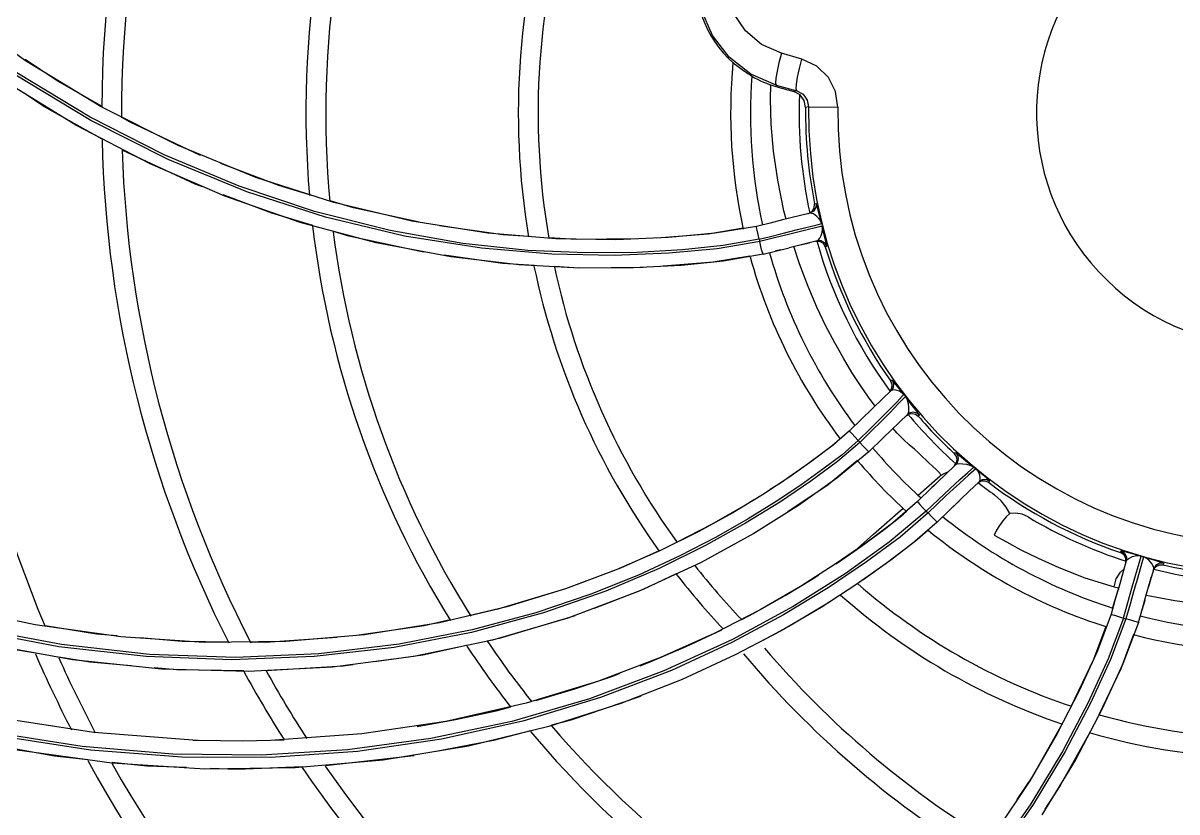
# Model space of a CAD drawing. Header units: metres. Extents: x -133 to 570, y -18 to 184.
# Drawn here: x -11.4787 to -11.337, y -2.2263 to -2.1294 of the extents above; entities that cross this region are included whole.
import ezdxf

# ---------------------------------------------------------------- set-up
doc = ezdxf.new("R2010")
doc.units = ezdxf.units.M
doc.layers.add('4', color=2, linetype='Continuous')
doc.layers.add('MAUROAMARELO', color=7, linetype='Continuous')

# ---------------------------------------------------------------- blocks, each defined once
blk = doc.blocks.new('z1')
at = {"layer": 'MAUROAMARELO'}
for p, q in [((244.8471671697985, -421.2643290866462), (244.8473606945061, -421.2643845325452)), ((244.8473721197586, -421.2648890082792), (244.8473606945061, -421.2643845325452)), ((244.8478673341936, -421.2655238874441), (244.8489392668291, -421.2658313315935)), ((244.8512441397872, -421.2664942721875), (244.848798063324, -421.2657906922707)), ((244.8489392668291, -421.2658313315935), (244.8500748504814, -421.2661581191577)), ((244.847447035188, -421.267389827985), (244.8463136549772, -421.2670660658509)), ((244.8463989607274, -421.2667685403574), (244.8490535270134, -421.2675320305267)), ((244.8517451606858, -421.266635769001), (244.8529580137736, -421.2669799139637)), ((244.8458661208817, -421.2695968734362), (244.8456725772821, -421.2695413595468)), ((244.8461430113737, -421.2691752153588), (244.8458661208817, -421.2695968734362)), ((244.8465881850584, -421.2689420724692), (244.8461430113737, -421.2691752153588)), ((244.8470928462095, -421.2689546012912), (244.8465881850584, -421.2689420724692)), ((244.8468982296081, -421.2688988539179), (244.8504309397301, -421.2699130470834)), ((244.8482737322377, -421.269622478812), (244.8479153590818, -421.2691905224773)), ((244.8500691053823, -421.2703903403383), (244.8502184345391, -421.2698528015556)), ((244.8527551978084, -421.2705727720379), (244.8504309397301, -421.2699130470834)), ((244.865165197612, -421.2719020278632), (244.8713267878177, -421.2751524016729)), ((244.8713267878177, -421.2751524016729), (244.8780820643417, -421.2792610336922)), ((244.8372326680367, -421.2858274892306), (244.8370874529685, -421.2856778963589)), ((244.8370432531181, -421.2862584923499), (244.8372326166088, -421.2858275609063)), ((244.837070826642, -421.2867268881321), (244.8370432531181, -421.2862584923499)), ((244.8373093699768, -421.2871326929626), (244.837070826642, -421.2867268881321)), ((244.8383631377119, -421.2882237867262), (244.8371640142102, -421.2869822873642)), ((244.8360698744652, -421.2884136923561), (244.8353747051915, -421.2876246576207)), ((244.8355726397983, -421.2873864052485), (244.8363561683173, -421.2882762910376)), ((244.8368934321072, -421.2893297086212), (244.8360698744652, -421.2884136923561)), ((244.8337258424917, -421.2900016785507), (244.8335887312771, -421.2898604107547)), ((244.8340563713768, -421.289765564225), (244.8337258424917, -421.2900016785507)), ((244.8344513526522, -421.2896799121859), (244.8340563713768, -421.289765564225)), ((244.838912813839, -421.2910637977095), (244.8409891218362, -421.293244068542)), ((244.8364567718088, -421.2917456718673), (244.8364517098562, -421.2917399327923)), ((244.8388216194019, -421.2944625369684), (244.8364521328749, -421.2917403996173)), ((244.8287692226804, -421.2951674053237), (244.8288685566388, -421.2947755045132)), ((244.8288685566388, -421.2947755045132), (244.829116307616, -421.2944531356652)), ((244.8289794902171, -421.2943115658192), (244.8291162285111, -421.2944532057255)), ((244.8264371450109, -421.2962084417659), (244.8257728661051, -421.2967497184608)), ((244.8282907009366, -421.2979779229641), (244.8273320933267, -421.2970535680147)), ((244.8289126918044, -421.2957681126921), (244.8317810921531, -421.2987391340729)), ((244.8411619717747, -421.2962822727861), (244.8408128054746, -421.2959010986425)), ((244.8246772486236, -421.2976622965872), (244.8248217607347, -421.2978126329652)), ((244.825258912839, -421.2976383705933), (244.8248217607347, -421.2978126329652)), ((244.8257258368458, -421.2976820742404), (244.825258912839, -421.2976383705933)), ((244.8261230288249, -421.2979342581963), (244.8257258368458, -421.2976820742404)), ((244.8472107549169, -421.2983713059186), (244.849845747276, -421.3021206591085)), ((244.8317810921531, -421.2987391340729), (244.8334893318176, -421.3005045671543)), ((244.8309220868573, -421.3029005090924), (244.8281842583576, -421.3000703455684)), ((244.8292367294487, -421.3011592784528), (244.8295596563066, -421.3014915609616)), ((244.844704841589, -421.3008942563384), (244.8473117073454, -421.3046461060242)), ((244.7911047746777, -421.3079133978005), (244.791155147228, -421.3043238781353)), ((244.8472436586449, -421.3045542570801), (244.8470304050356, -421.304226196807)), ((244.8055972790066, -421.3068803812433), (244.8054538020963, -421.3063080727482)), ((244.8057546162333, -421.3062331026338), (244.8064206253489, -421.3089136718959)), ((244.8075668224803, -421.3068827739022), (244.8084148061503, -421.3102922031667)), ((244.8076156651564, -421.3070784224541), (244.807620538736, -421.3065734405023)), ((244.807620538736, -421.3065734405023), (244.8078690410907, -421.3061364772885)), ((244.8078690410907, -421.3061364772885), (244.8083002146629, -421.3058743452248)), ((244.8082514722419, -421.3056790301891), (244.8083002146629, -421.3058743452248)), ((244.849144957539, -421.3074791366105), (244.8486025780085, -421.3066447592441)), ((244.7911047012203, -421.3079134001173), (244.791186842881, -421.3082811786113)), ((244.8030388861507, -421.3071861807493), (244.8029902873604, -421.3069907984034)), ((244.8035425260957, -421.3072151421038), (244.8030388861507, -421.3071861807493)), ((244.8041595897678, -421.3077314870825), (244.8050474856032, -421.3112974320445)), ((244.8080840193199, -421.3089615929277), (244.8078011217779, -421.3078221867494)), ((244.7852416435176, -421.308732512211), (244.7845221136099, -421.3112563300621)), ((244.7884379180809, -421.3118855750311), (244.7891516866214, -421.3093819837264)), ((244.7886030367902, -421.3119329213495), (244.7892335093643, -421.3097342000935)), ((244.7891516866214, -421.3093819837264), (244.7892335093643, -421.3097342000935)), ((244.8366391115537, -421.3103520256498), (244.8387561892562, -421.3135740586564)), ((244.7845221136099, -421.3112563300621), (244.7856911794597, -421.3115637667645)), ((244.7884379180809, -421.3118855750311), (244.7886030367902, -421.3119329213495)), ((244.8086835173629, -421.3113544908067), (244.8088511526357, -421.3120192254639)), ((244.8528900326899, -421.3138601407659), (244.855814766556, -421.3195359650134)), ((244.8394384510782, -421.314692550368), (244.8398396733201, -421.3153235489572)), ((244.855814766556, -421.3195359650134), (244.8587643598335, -421.3260979085804)), ((244.8470784779224, -421.3211139060246), (244.8506254874783, -421.3287404120548)), ((244.8432649901345, -421.321383590552), (244.8456178364497, -421.3261243074069)), ((244.8614511991159, -421.3234354006544), (244.8644234437506, -421.3309969968377)), ((244.8456178364497, -421.3261243074069), (244.847989655228, -421.3315492521489)), ((244.8587643598335, -421.3260979085804), (244.8616587112929, -421.3337212699174)), ((244.8635043256963, -421.3285328749949), (244.8636171507576, -421.3288067803196)), ((244.861044381475, -421.331976666843), (244.8606896472893, -421.3310472921958)), ((244.8644234437506, -421.3309969968377), (244.8672437117457, -421.3398144653766)), ((244.847989655228, -421.3315492521489), (244.8503250880322, -421.3377841509628)), ((244.8616587112929, -421.3337212699174), (244.8643697136445, -421.3426072860452)), ((244.8536314785715, -421.3366314390991), (244.8537260693524, -421.336877987419)), ((244.8503250880322, -421.3377841509628), (244.8525405459088, -421.3449812172265)), ((244.8537260693524, -421.336877987419), (244.8564209584154, -421.3459137123155)), ((244.8073110664516, -421.3389596082781), (244.8066149409174, -421.3473154720992)), ((244.8672437117457, -421.3398144653766), (244.869646165225, -421.3497124330268)), ((244.8643697136445, -421.3426072860452), (244.8666086801995, -421.3524714355244)), ((244.8525405459088, -421.3449812172265), (244.854499837109, -421.3532659327589)), ((244.8564209584154, -421.3459137123155), (244.8567395427717, -421.3473830117716)), ((244.8066149409174, -421.3473154720992), (244.8051480881657, -421.3566468340226)), ((244.8566366485668, -421.3467645623314), (244.8586493546172, -421.3564119992262)), ((244.8084921849206, -421.3481024395751), (244.8069858497802, -421.3575531772221)), ((244.869646165225, -421.3497124330268), (244.8713697496419, -421.3601748422457)), ((244.8095414605236, -421.3518806060189), (244.8078029549567, -421.3610531665576)), ((244.854499837109, -421.3532659327589), (244.8559836442544, -421.3624546781294)), ((244.8666086801995, -421.3524714355244), (244.8681447730269, -421.3628009978287)), ((244.8586493546172, -421.3564119992262), (244.8599369551605, -421.3664203376206)), ((244.8708197756175, -421.3563595283669), (244.8708982533428, -421.3567745680404)), ((244.8051480881657, -421.3566468340226), (244.8028645510112, -421.3662523338392)), ((244.8069858497802, -421.3575531772221), (244.804666243662, -421.3672479486409)), ((244.8708982533428, -421.3567745680404), (244.8720879688931, -421.3672810776283)), ((244.8713697496419, -421.3601748422457), (244.8723219550866, -421.3709813953704)), ((244.8559836442544, -421.3624546781294), (244.8568104908973, -421.3721499000315)), ((244.8681447730269, -421.3628009978287), (244.8689130416326, -421.3734696431274)), ((244.8028645510112, -421.3662523338392), (244.7997778412659, -421.3758329415796)), ((244.8599369551605, -421.3664203376206), (244.860460236242, -421.3767664241266)), ((244.804666243662, -421.3672479486409), (244.8015357273268, -421.3769394809922)), ((244.8568104908973, -421.3721499000315), (244.8569072902144, -421.3821472367317)), ((244.8723219550866, -421.3709813953704), (244.8724638437154, -421.3821018057649)), ((244.7997778412659, -421.3758329415796), (244.7958616670403, -421.3853678387828)), ((244.8015357273268, -421.3769394809922), (244.7975787253285, -421.3865702469263)), ((244.860460236242, -421.3767664241266), (244.8601776084968, -421.3874209740893)), ((244.8008707778811, -421.3778676272606), (244.7970182427996, -421.3870731051195)), ((244.802104824859, -421.3796115339046), (244.7981283180991, -421.3888147284052)), ((244.8724638437154, -421.3821018057649), (244.8717559415481, -421.3934952057045)), ((244.7970708619848, -421.3825973163395), (244.7930011067981, -421.3912492915755)), ((244.8569072902144, -421.3821472367317), (244.8562352931788, -421.3924218764065)), ((244.8688967448302, -421.3835672675359), (244.8689286009214, -421.3829206098062)), ((244.8688967448302, -421.3835672675359), (244.8679864493668, -421.395700411108)), ((244.7970182427996, -421.3870731051195), (244.7923864134405, -421.3961866873732)), ((244.7975787253285, -421.3865702469263), (244.7927718483918, -421.3961051410116)), ((244.8601776084968, -421.3874209740893), (244.8590467036468, -421.3983460996644)), ((244.7981283180991, -421.3888147284052), (244.7933774097003, -421.3979171284104)), ((244.7930011067981, -421.3912492915755), (244.7924115774538, -421.3922933532553)), ((244.8562352931788, -421.3924218764065), (244.8547542893577, -421.402940660548)), ((244.8717559415481, -421.3934952057045), (244.8701574315767, -421.4051360501832)), ((244.7923864134405, -421.3961866873732), (244.7869545054627, -421.4051697397686)), ((244.7927718483918, -421.3961051410116), (244.7870931360133, -421.4054988811411)), ((244.8679864493668, -421.395700411108), (244.8662097480246, -421.4071880242545)), ((244.8701281100407, -421.3961202586563), (244.8683941127056, -421.4075485057442)), ((244.869699350468, -421.3971637247912), (244.8679001652224, -421.4085066825012)), ((244.7933774097003, -421.3979171284104), (244.7878330193419, -421.4068810833916)), ((244.8590467036468, -421.3983460996644), (244.8570247886748, -421.4095015162761)), ((244.8571701041685, -421.3996825374654), (244.8550835535802, -421.4107214934023)), ((244.8547542893577, -421.402940660548), (244.8524242480048, -421.4136630955126)), ((244.7854562431835, -421.4041138592583), (244.7789243967902, -421.4132261080572))]:
    blk.add_line(p, q, dxfattribs=at)
for points in [[(244.8511143684652, -421.2664569640795), (244.8517542673433, -421.2629306501797), (244.8522783924259, -421.2590373699749), (244.8524994914603, -421.2554104400667), (244.8525287063858, -421.2521923773417), (244.8524617815829, -421.2501286248398)], [(244.8471666201613, -421.2643314101995), (244.8470732755816, -421.2645614220242), (244.8469082108334, -421.2651036039229), (244.8466742709968, -421.2658874651752), (244.8463990780845, -421.2667686737006)], [(244.8471671697985, -421.2643290866462), (244.8471786289786, -421.2648340342675), (244.8474325388472, -421.2652672896777), (244.8478672004019, -421.2655238500018)], [(244.8474415927692, -421.2656269526651), (244.8471574362909, -421.2658128593562), (244.8468581688392, -421.2660678010584), (244.8465912536856, -421.2663861356232), (244.8463990780303, -421.2667685556703)], [(244.8480611817574, -421.2655794099297), (244.8476262914978, -421.2653226975715), (244.8473721197586, -421.2648890082792)], [(244.8478673589971, -421.265523424742), (244.8476825192622, -421.2655272300533), (244.8474415927692, -421.2656269526651)], [(244.8463136444734, -421.2670666259091), (244.8460771945117, -421.2679703073742), (244.8458663109122, -421.268736763702), (244.8457176511029, -421.2692882443679), (244.8456733265054, -421.2695391588958)], [(244.8463137766194, -421.2670661054628), (244.846281248278, -421.2676069227034), (244.8464128022858, -421.2681781192782), (244.8466246630419, -421.2686391287302), (244.8468982464865, -421.268899292975)], [(244.8544412375738, -421.2674101347839), (244.8527465147004, -421.2669185672055), (244.8512441397872, -421.2664942721875)], [(244.8539234151926, -421.2692444780041), (244.8519860369965, -421.2686866770828), (244.8502604888406, -421.268195777658), (244.8486908479931, -421.2677448787916), (244.847447035188, -421.267389827985)], [(244.8490535270134, -421.2675320305267), (244.8505314925201, -421.2679587912504), (244.8522041279759, -421.2684340689384), (244.8540064122005, -421.2689550215819)], [(244.8544412504443, -421.2674101463726), (244.854418778649, -421.2675270363951), (244.8543318583811, -421.2678493874729), (244.8541875730277, -421.2683496148463), (244.8540063935359, -421.2689550164284)], [(244.8544412345163, -421.2674101349441), (244.8595505812102, -421.2693269471724), (244.865165197612, -421.2719020278632)], [(244.8559358709144, -421.2680190438527), (244.8601478423452, -421.2695855354162), (244.865786733837, -421.272248425195)], [(244.8456725772821, -421.2695413595468), (244.8459493851442, -421.2691197042671), (244.8463941719942, -421.2688865509926), (244.8468982296081, -421.2688988539179)], [(244.8500691670458, -421.2703894694865), (244.8491045724591, -421.2701393239112), (244.8482737322377, -421.269622478812)], [(244.8502455336638, -421.2698605925337), (244.8517473424274, -421.270285492059), (244.8534261746152, -421.2707714895188)], [(244.8534261808099, -421.270771490727), (244.8534721915564, -421.2706625522041), (244.8535790041162, -421.2703464873999), (244.8537370375777, -421.2698504340615), (244.8539234276625, -421.2692444819493)], [(244.8539233999854, -421.269244480334), (244.8589331099422, -421.2711289736347), (244.8643065550791, -421.273589738978), (244.8702156020245, -421.2766892758332), (244.8767408436822, -421.2806217864645), (244.8838618791408, -421.2855856193907), (244.8913086197401, -421.2916318200783), (244.8985486642669, -421.2984996933516), (244.905353436925, -421.3060413095253), (244.9117041967618, -421.3142828224862), (244.9175423359434, -421.3232085732624), (244.9228213785188, -421.3328168357376), (244.9274880903924, -421.34309942731), (244.931482032227, -421.354036278273), (244.9347402155811, -421.3656015002705), (244.9372005604876, -421.3777712129513)], [(244.8540064151782, -421.2689550198929), (244.8589970577261, -421.2708287260228), (244.8643858314558, -421.2732929939386), (244.8703043552487, -421.2763933003068), (244.8768330524661, -421.2803221333), (244.8839371907402, -421.2852648178967), (244.8913614604528, -421.2912771158667), (244.8986110108806, -421.298132741295), (244.9054199256627, -421.3056525418588), (244.9117778100297, -421.3138677815971), (244.9176323450304, -421.3227715942268), (244.9229287667797, -421.3323524635551), (244.9276151343049, -421.3426050026638), (244.9316309694636, -421.3535078163904), (244.9349155632165, -421.365034752828), (244.9374092028456, -421.3771610043248)], [(244.8437126189035, -421.2851051907116), (244.8445317552298, -421.283590219808), (244.8455146785416, -421.2818309560914), (244.8465558766604, -421.2797060190765), (244.8477085075119, -421.2771766258347), (244.8489825794964, -421.2739938365572), (244.8500691053823, -421.2703903403383)], [(244.8534261746152, -421.2707714895188), (244.8579287115672, -421.2724516177771), (244.8627899126429, -421.2746515037722)], [(244.8549624086284, -421.2714008316975), (244.8590037606034, -421.2729170384746), (244.8647386004441, -421.2756493894505)], [(244.8679908493034, -421.2733764880224), (244.874501888755, -421.2770095739726), (244.8773785609078, -421.2789029347582)], [(244.8627899126429, -421.2746515037722), (244.868097726094, -421.2773754720599), (244.873899566418, -421.2807592775437)], [(244.8669191067841, -421.2767847169341), (244.8732919324143, -421.2803840766037), (244.8762008469728, -421.2823231141792)], [(244.8414949396317, -421.2809585726533), (244.841166805699, -421.2816950970604), (244.8410274429866, -421.2824662130818), (244.8410751135896, -421.2832129615069)], [(244.873899566418, -421.2807592775437), (244.8802110395316, -421.2849632850262), (244.8870327112718, -421.2901923320494)], [(244.8410751135896, -421.2832129615069), (244.840277180723, -421.2836355910741), (244.8394969330686, -421.284262355673), (244.8387738831075, -421.2850957219196)], [(244.8410751135896, -421.2832129615069), (244.8414627224206, -421.2836331643022), (244.841952064472, -421.2840592930867), (244.8425244066887, -421.2844676944175), (244.8431336657229, -421.2848300871414), (244.8437126146985, -421.2851052859716)], [(244.8370874529685, -421.2856778963589), (244.8370417711205, -421.2857082872892), (244.8369191540553, -421.2858366814591), (244.8367079465547, -421.286076726989)], [(244.8370874529685, -421.2856778963589), (244.8368981755116, -421.2861087144579), (244.8369256614903, -421.2865767852552), (244.837164274905, -421.2869825818143)], [(244.8367079465547, -421.286076726989), (244.8360146291961, -421.2868827256151), (244.8355725960075, -421.287386505649)], [(244.8355726430962, -421.2873864096744), (244.835922882407, -421.2871059028212), (244.8363112904483, -421.2869405136223), (244.836679228817, -421.2868709578716), (244.8369719845789, -421.2868838251105), (244.8371640142102, -421.2869822873642)], [(244.8335868190798, -421.2898624746109), (244.83362057879, -421.2897983439898), (244.8337578890462, -421.2896184485286), (244.8340123114638, -421.2893063806195), (244.8343697760961, -421.2888738792444), (244.834752009624, -421.2884075133722), (244.8350909306216, -421.2879858602887), (244.8353738643461, -421.2876256950052)], [(244.8349324206094, -421.2893676776264), (244.8349501871405, -421.2889612321969), (244.8350119878048, -421.2885105052279), (244.8351123005707, -421.2881295593268), (244.8352371678918, -421.2878431004992), (244.8353749456453, -421.2876247998416)], [(244.8363561683173, -421.2882762910376), (244.8367943439, -421.2887672097646), (244.8373659212812, -421.2893966505918), (244.8380736556446, -421.2901645365736), (244.838912813839, -421.2910637977095)], [(244.8382591147804, -421.2881157885688), (244.8394018152096, -421.2893021787689), (244.8406918038079, -421.2906332598227), (244.8421300312491, -421.2921195083168)], [(244.8335887312771, -421.2898604107547), (244.8339190263039, -421.2896241630598), (244.8343138834255, -421.2895381894873), (244.8347105567407, -421.289614983462), (244.8350463671638, -421.2898438023079)], [(244.8351838142307, -421.2899860381558), (244.8348481714299, -421.2897570832947), (244.8344513526522, -421.2896799121859)], [(244.8350463578831, -421.289843566728), (244.834961409219, -421.28966587518), (244.8349324206094, -421.2893676776264)], [(244.8396005330733, -421.2945553599958), (244.8379103229872, -421.2928101605406), (244.8363970348198, -421.2912441618544), (244.8350463578831, -421.289843566728)], [(244.8407918019429, -421.2934739267407), (244.8393759645392, -421.2919890923661), (244.8380259646153, -421.2905583602442), (244.8368934321072, -421.2893297086212)], [(244.8405724906779, -421.2905101484454), (244.8399998808252, -421.2899220212058), (244.8395355286591, -421.2894401541535)], [(244.8364567718088, -421.2917456718673), (244.836283247598, -421.2915202723735), (244.8359139669963, -421.2907432437393)], [(244.8352285720428, -421.2927588308024), (244.834901758416, -421.2931099446257), (244.8345311381379, -421.2934929499168), (244.834118132748, -421.2939095242782), (244.8336737190746, -421.294366828974), (244.8331746520112, -421.2949037026073), (244.8326177778802, -421.2955461382506), (244.8319813815799, -421.2962635981438), (244.8311974314538, -421.2970277373407), (244.830617270072, -421.2975344657857)], [(244.8364517098562, -421.2917399327923), (244.8363658686765, -421.2916895277364), (244.8362600483649, -421.2917097433764), (244.836128076171, -421.2918013738119), (244.8359602174664, -421.2919618312267), (244.8357554833713, -421.2921791495269), (244.8352285720428, -421.2927588308024)], [(244.8367405956981, -421.2915996916015), (244.8376588978736, -421.2925517276051), (244.8378857839077, -421.2927847634269)], [(244.8421300312491, -421.2921195083168), (244.8420527442499, -421.2922096876873), (244.8418180298934, -421.2924461380639), (244.8414456260659, -421.2928085074496), (244.8409890792059, -421.2932440155919)], [(244.8421300288455, -421.2921194624558), (244.8447718977352, -421.295136467423), (244.8472107549169, -421.2983713059186)], [(244.839600571057, -421.2945553242814), (244.839694708427, -421.2944833525299), (244.8399447110287, -421.2942613931189), (244.8403287017079, -421.2939083481372), (244.8407918341193, -421.2934739557124)], [(244.8407913698602, -421.2934736964571), (244.8445844843432, -421.2980076838081), (244.8484644250393, -421.3034468205403), (244.8524859936865, -421.3098298451276), (244.8565408439188, -421.3172697554728), (244.8604135422061, -421.3257100403652), (244.8638196527247, -421.334826138566), (244.8666045474067, -421.3443816841774), (244.8687136281414, -421.3543040924), (244.8701131793257, -421.3645701776826), (244.8707683486703, -421.3751520298715), (244.8706431323596, -421.3860294253284), (244.869699350468, -421.3971637247912)], [(244.8409887338389, -421.2932438604744), (244.8439595334023, -421.2966848930159), (244.8469938410519, -421.3007874916735), (244.8501865473118, -421.3055161097981), (244.8535075851771, -421.3109872628796), (244.8569179371118, -421.3173482086851), (244.8603445407041, -421.3247682740348), (244.8636756225533, -421.3334609094131), (244.8665681926284, -421.3430341518986), (244.8687851962675, -421.3529979334266), (244.870286816953, -421.3633154970615), (244.8710366848893, -421.3739643742552), (244.8709965382152, -421.3849103877066), (244.8701281100407, -421.3961202586563)], [(244.8431103303951, -421.2932362272198), (244.8442727985193, -421.2945235758618), (244.846690530195, -421.2976654766835), (244.8492544994208, -421.3012524196372)], [(244.8266848080702, -421.2960168367762), (244.8271076200774, -421.295802652026), (244.827572803576, -421.2956876647332), (244.8280359969033, -421.295640761161), (244.8284379743468, -421.2956367739628), (244.8287353554981, -421.2956759485858), (244.8289126918044, -421.2957681126921)], [(244.8285061013589, -421.294642681789), (244.8276336268054, -421.2953121193779), (244.8271295860457, -421.2956911444577), (244.8266848273759, -421.2960168541592)], [(244.8289815464475, -421.2943097933296), (244.8289243879933, -421.2943361808983), (244.8287717609671, -421.2944426592302), (244.8285061013589, -421.294642681789)], [(244.8289794902171, -421.2943115658192), (244.828731785861, -421.2946337712696), (244.8286322979241, -421.2950256004391), (244.8286955444191, -421.295424838597), (244.8289127728863, -421.295768197351)], [(244.829050104519, -421.2959103365444), (244.8288326537952, -421.2955667732998), (244.8287692226804, -421.2951674053237)], [(244.8396005869849, -421.2945553357098), (244.8422510593291, -421.29761002982), (244.844704841589, -421.3008942563384)], [(244.8257728661051, -421.2967497184608), (244.8252115298237, -421.297198612808), (244.8248227172235, -421.2975158674693), (244.824677121482, -421.2976623860268)], [(244.8264375241934, -421.2962081306432), (244.8260440847848, -421.2967336312905), (244.8258811555252, -421.2973215916352), (244.8259773096042, -421.2977843468441)], [(244.8273320933267, -421.2970535680147), (244.8266550452167, -421.2964151534609), (244.8264375226711, -421.2962081015979)], [(244.82668480799, -421.2960168352475), (244.8269065562945, -421.29622928985), (244.8276172051173, -421.2969034979289)], [(244.8276172051173, -421.2969034979289), (244.8286456123626, -421.2979008136664), (244.8297296443125, -421.2989820544318), (244.8309749889984, -421.3002384363277), (244.8323435650755, -421.3016330256396)], [(244.8456868093592, -421.3022891532028), (244.8436008652109, -421.2999530931168), (244.8404274500335, -421.2963073683807)], [(244.8470304050356, -421.304226196807), (244.8450806474229, -421.3014152587074), (244.8430473991593, -421.2986520587813), (244.8411619717747, -421.2962822727861)], [(244.8246772486236, -421.2976622965872), (244.8251141742012, -421.2974882162388), (244.8255807812261, -421.2975318383926), (244.8259777399071, -421.2977838996802)], [(244.8281842583576, -421.3000703455684), (244.8270362992298, -421.2988797855612), (244.8259777632447, -421.2977838769966)], [(244.8321074078874, -421.3018218800423), (244.830699600622, -421.3003890667936), (244.8294035756937, -421.2990830859826), (244.8282907009366, -421.2979779229641)], [(244.8278669516053, -421.2997411730883), (244.8267848954276, -421.300543212966), (244.8253411872831, -421.3015504379782), (244.8237346648291, -421.3025883920877), (244.8219811116651, -421.3036363250378), (244.8201036695032, -421.3046994054765), (244.8180428110868, -421.3057996537256), (244.8157340547996, -421.306906382002), (244.8131854470009, -421.3079917190123), (244.8103868419762, -421.3090362825955), (244.8082718983146, -421.3097173570266)], [(244.8334893318176, -421.3005045671543), (244.8334115473201, -421.3005952569933), (244.8331756362581, -421.300832740411), (244.8328015274785, -421.3011965067112), (244.8323435682933, -421.3016330285367)], [(244.8334893379324, -421.3005045668338), (244.8367383998134, -421.3044560307059), (244.8400712595865, -421.3091594485019)], [(244.8321074728008, -421.3018219486866), (244.8316672992928, -421.3022359674659), (244.8312919111611, -421.302582459141), (244.8310249167284, -421.3028208924954), (244.8309220868573, -421.3029005090924)], [(244.8321073069653, -421.301821650798), (244.8338493931535, -421.3038077442637), (244.8356428296697, -421.3061752754398), (244.8375687103658, -421.3088613089171), (244.8396014270941, -421.3118993730175), (244.8417408024225, -421.3153454584686), (244.843975283336, -421.3192643025849), (244.8462833592293, -421.3237293026905), (244.8486336525175, -421.3288307384333), (244.8509823349693, -421.3346863753485), (244.8532609303265, -421.3414369290332), (244.8553625414579, -421.3492355692042), (244.8571254687824, -421.3582071263205), (244.85830684037, -421.3680702285161), (244.858740155888, -421.378327342268), (244.8583749652221, -421.3888703734824), (244.8571701041685, -421.3996825374654)], [(244.8323435332456, -421.3016328862812), (244.8346717378624, -421.3043731982435), (244.8370803018781, -421.3076412633479), (244.8396213766164, -421.311376693106), (244.842273410618, -421.3156528072724), (244.8450209263976, -421.3205791484967), (244.8478183891443, -421.3262616274121), (244.8506054479747, -421.3328447814428), (244.8532872006424, -421.3405017568929), (244.8556908453256, -421.3493158895528), (244.8575275868589, -421.3588275484858), (244.8586556361995, -421.3686614229464), (244.8590424878762, -421.3788257834085), (244.8586471722952, -421.3892822870343), (244.8574288921316, -421.3999993880241), (244.8553461813949, -421.4109382805608)], [(244.8345657213188, -421.3019088497128), (244.8375310987649, -421.3055296151001), (244.8408649420646, -421.3104669000276)], [(244.849845747276, -421.3021206591085), (244.8525976630922, -421.3063811195841), (244.8554768641761, -421.3112820757917)], [(244.8309221590873, -421.3029006003467), (244.8327529121148, -421.305009501303), (244.834634300435, -421.307516849688), (244.8366391115537, -421.3103520256498)], [(244.8319045717424, -421.3040447776529), (244.8326805502502, -421.3049174261974), (244.8349471159991, -421.3079455326035), (244.8373370868148, -421.3113877650647), (244.838129119968, -421.3126333846859)], [(244.8510644829607, -421.3040002110739), (244.8519574437414, -421.3053558397453), (244.8547784406119, -421.3100466079551), (244.8566752833065, -421.3135494257633)], [(244.7911551993639, -421.3043238784688), (244.7892163329857, -421.3046152812994), (244.7874944344574, -421.3054934561914), (244.7861234401901, -421.3068897444799), (244.7852416435176, -421.308732512211)], [(244.8473117073454, -421.3046461060242), (244.8500430485003, -421.308932069966), (244.8528900326899, -421.3138601407659)], [(244.8044317600966, -421.3065877411971), (244.8036244227656, -421.3067977540435), (244.8032734266601, -421.3068915997346), (244.8030545310501, -421.3069577454347), (244.8029925993924, -421.3069903384644)], [(244.8054539418056, -421.3063086325985), (244.8050031790538, -421.3065272069542), (244.8045730102922, -421.3069148628813), (244.8042670296143, -421.3073265395796), (244.8041594587805, -421.3077315031447)], [(244.8054542616435, -421.3063085345929), (244.8051441857835, -421.306395790341), (244.8048031689179, -421.306488876976), (244.8044317600966, -421.3065877411971)], [(244.8073726396738, -421.313987374968), (244.8070299220474, -421.3125908024469), (244.806712788497, -421.3113449817109), (244.8064364359129, -421.3102389685413), (244.8061973329955, -421.3092765748417), (244.8055972790066, -421.3068803812433)], [(244.8082491874338, -421.305679717103), (244.8080072373007, -421.3057130499051), (244.8074580823532, -421.3058403936949), (244.806662622186, -421.306029703124), (244.8057544658902, -421.3062336853496)], [(244.8069054141445, -421.306388931996), (244.8065042351416, -421.3062585142562), (244.806101588078, -421.3062054407021), (244.8057547512028, -421.3062336305417)], [(244.8075672448406, -421.3068825846814), (244.8074623202322, -421.3067150868297), (244.8072365507794, -421.3065491027575), (244.8069054141445, -421.306388931996)], [(244.8082514722419, -421.3056790301891), (244.8078199048539, -421.3059414281556), (244.8075716521757, -421.3063779490731), (244.8075667912913, -421.3068826467734)], [(244.7891516866214, -421.3093819837264), (244.7895726764636, -421.3086006318335), (244.7902817287509, -421.3080791958283), (244.7911047012203, -421.3079134001173)], [(244.791186842881, -421.3082811786113), (244.790339046142, -421.3084574941547), (244.7896462346293, -421.3089728702302), (244.7892335093643, -421.3097342000935)], [(244.8029902873604, -421.3069907984034), (244.803494017412, -421.3070197826278), (244.803918349103, -421.3072886048539), (244.8041595897678, -421.3077314870825)], [(244.8042084885471, -421.3079273871552), (244.8039670183477, -421.3074841030734), (244.8035425260957, -421.3072151421038)], [(244.8540884145966, -421.3161407032018), (244.8533203938659, -421.314652568485), (244.8511548150595, -421.3107952921779), (244.849144957539, -421.3074791366105)], [(244.7891517276885, -421.3093818313502), (244.7889167460114, -421.3094576909651), (244.7883418463289, -421.309422325589), (244.7874816088072, -421.3092794754546), (244.7864155128359, -421.3090423352914), (244.7852416437579, -421.308732516797)], [(244.8064206253489, -421.3089136718959), (244.8067900471628, -421.310406964167), (244.8072147953126, -421.3120932045332), (244.8076648259364, -421.3139145554723)], [(244.8400712595865, -421.3091594485019), (244.8435324648199, -421.3146557991437), (244.8470784779224, -421.3211139060246)], [(244.8048950033437, -421.3106874876595), (244.8038907211455, -421.3109621769735), (244.8001282604773, -421.3116879774719), (244.7965616685144, -421.3122296455226), (244.7932506638931, -421.3125083247186), (244.7901814224738, -421.3125890568796), (244.7884270560673, -421.3125608293375)], [(244.8050001763381, -421.311110509628), (244.80538281958, -421.3126224373021), (244.8058015933077, -421.3143202759683)], [(244.80922014569, -421.3135186687309), (244.8087985185548, -421.3118053440477), (244.8084148061503, -421.3102922031667)], [(244.7845221136099, -421.3112563300621), (244.7834394623715, -421.3136863876741), (244.7817560282563, -421.315686179236), (244.7796160081882, -421.3171340326606)], [(244.7884379180809, -421.3118855750311), (244.7871011784473, -421.3150013299589), (244.7850279170289, -421.3176766246621)], [(244.7856911794597, -421.3115637667645), (244.7867262264333, -421.3117920414512), (244.7875892908919, -421.3119334343373), (244.7881873497972, -421.311968335577), (244.7884379180809, -421.3118855750311)], [(244.8554768641761, -421.3112820757917), (244.8584438547869, -421.3169205361098), (244.8614511991159, -421.3234354006544)], [(244.8073726435323, -421.3139873900948), (244.8067827176926, -421.3141226526871), (244.806282678222, -421.3142323571239), (244.8059309197129, -421.314303465442), (244.8058015897695, -421.3143202669563)], [(244.8073726573361, -421.313987185496), (244.8081419715638, -421.3184000827995), (244.8086684023019, -421.3234017337698), (244.8090036077467, -421.3290128967157), (244.8090654831153, -421.3353188100389), (244.8087438304888, -421.3424151595573), (244.8078878927706, -421.3504111691295), (244.8063119505198, -421.3593300690645)], [(244.8092201435936, -421.3135186872356), (244.8091076762489, -421.3135576735979), (244.8087850515058, -421.3136435727774), (244.8082796999572, -421.3137687389614), (244.8076648188603, -421.3139145374483)], [(244.8076648365097, -421.313914406227), (244.8085371822233, -421.3191706096246), (244.8090998615016, -421.3251021313026), (244.8093730957435, -421.331822155312), (244.8092288752748, -421.3394705439929), (244.8084921849206, -421.3481024395751)], [(244.8092201457703, -421.3135186702596), (244.8100524899417, -421.318373531268), (244.8105841657148, -421.3235804444304)], [(244.8387561892562, -421.3135740586564), (244.84096822434, -421.3172255997182), (244.8432649901345, -421.321383590552)], [(244.7870036700815, -421.315371847742), (244.7871874604691, -421.3151075308528), (244.787299788369, -421.314952161932), (244.7873488784196, -421.3149024480244)], [(244.8058015933077, -421.3143202759683), (244.8066351552482, -421.3193774969133), (244.8071772553958, -421.3251198629442)], [(244.8094386091482, -421.3151181050861), (244.8101996624277, -421.3196371454949), (244.8106960216048, -421.3257642134275)], [(244.8398396733201, -421.3153235489572), (244.8424381684267, -421.3198389062055), (244.84460298919, -421.3240630722827)], [(244.7856951537294, -421.3172054747884), (244.7857166447893, -421.3171544020795), (244.7858258471188, -421.3170011100195), (244.7860203216117, -421.316739714411)], [(244.806024447068, -421.3159658110085), (244.8067344117596, -421.320241785407), (244.8072320498993, -421.3265565862239)], [(244.7850279170289, -421.3176766246621), (244.7823531778586, -421.3197434275103), (244.779246754111, -421.3210731620878), (244.7759119083917, -421.3215815967566)], [(244.8597654456651, -421.3286259823509), (244.8592895538757, -421.3273791847568), (244.8574025042478, -421.3229451410019), (244.8553473373154, -421.318580041951)], [(244.8105841657148, -421.3235804444304), (244.8109069728682, -421.3294506362698), (244.8109291645656, -421.3360553615566)], [(244.8071772553958, -421.3251198629442), (244.8074418490094, -421.3316017733675), (244.8073110664516, -421.3389596082781)], [(244.8484837332323, -421.3241726720465), (244.8504081804624, -421.3282298857116), (244.8527229267452, -421.3342632839486)], [(244.8456628279798, -421.3262936217944), (244.8477806923668, -421.3310395853388), (244.8497798387878, -421.3363544866914)], [(244.8108350428874, -421.3282363699433), (244.8109266544955, -421.3361597976037), (244.8107416332384, -421.3391298341115)], [(244.807341866459, -421.3290124809493), (244.8074075081063, -421.3364171482066), (244.8071859017705, -421.3398199413871)], [(244.8506254874783, -421.3287404120548), (244.8539332109499, -421.3374916617557), (244.8566366485668, -421.3467645623314)], [(244.8636171507576, -421.3288067803196), (244.8664565163879, -421.3371336925454), (244.8670875732407, -421.3395068084473)], [(244.8640513832349, -421.3414367304686), (244.862622068521, -421.3366305046993), (244.861044381475, -421.331976666843)], [(244.8109291645656, -421.3360553615566), (244.8105294283937, -421.3434936217512), (244.8095414605236, -421.3518806060189)], [(244.85061807533, -421.3387268297004), (244.8528379648067, -421.3460881313878), (244.853583748959, -421.3494276897411)], [(244.807023399434, -421.3423152135423), (244.806816652768, -421.3454897980409), (244.8057222349164, -421.3532460000423)], [(244.8105848606365, -421.341646395317), (244.8103445396935, -421.3455041737706), (244.8093515294793, -421.3526800145292)], [(244.8677762923194, -421.3420967352778), (244.8689759821057, -421.3466081872122), (244.8703087532399, -421.3536568764932)], [(244.867217106764, -421.3559949585973), (244.8663809728041, -421.3512883833312), (244.8652961979797, -421.3462857115387), (244.8648398763864, -421.3445081770739)], [(244.8572902730839, -421.3499229150202), (244.8584604758046, -421.355319801123), (244.8592782364769, -421.3612332669496)], [(244.8541458078382, -421.3519445530618), (244.8548615723807, -421.3551496936452), (244.8560211092624, -421.3631842947597)], [(244.8052811673924, -421.3557565824453), (244.803518019809, -421.3638209566917), (244.8026570490151, -421.366703715875)], [(244.8089767620665, -421.3552252132688), (244.806995136945, -421.3643978534278), (244.8064335328061, -421.3662942220496)], [(244.8063119505198, -421.3593300690645), (244.8039611552404, -421.3686136947775), (244.8008707778811, -421.3778676272606)], [(244.8078029549567, -421.3610531665576), (244.8053218112289, -421.3703528791806), (244.802104824859, -421.3796115339046)], [(244.8596442193279, -421.3638797637364), (244.8598093811879, -421.3650741016606), (244.8603938169435, -421.3745505678716)], [(244.8563167391578, -421.3658159504527), (244.8569053925785, -421.3746494975519), (244.8568879022255, -421.3764155199748)], [(244.8019088121134, -421.3692090108858), (244.8007742688512, -421.3730077594317), (244.7980628809964, -421.380102068565)], [(244.8056846674629, -421.3688229174903), (244.8041938704691, -421.3738568871429), (244.8019188815738, -421.3798478748025)], [(244.8721981607698, -421.3701148411243), (244.8725087058262, -421.3781010745988), (244.8723933413514, -421.381419683681)], [(244.8689286009214, -421.3829206098062), (244.8689942112208, -421.3774106451446), (244.8688650313125, -421.3723459392058)], [(244.8604014359494, -421.3772962216771), (244.8602867871443, -421.3855420986499), (244.8600404678509, -421.3883016463652)], [(244.8568608900016, -421.3791431560941), (244.8568040862613, -421.3848784887977), (244.856357413134, -421.3900622099441)], [(244.8009570148604, -421.3823808581256), (244.8006158773271, -421.3832792191043), (244.7964251857866, -421.3922342201226)], [(244.8722923975736, -421.3843233449469), (244.8721226850453, -421.3892053229392), (244.8716585173509, -421.3934846299457)], [(244.7958616670403, -421.3853678387828), (244.7910956143937, -421.3948094886409), (244.7854562431835, -421.4041138592583)], [(244.8597886503098, -421.3911227690197), (244.8593356903391, -421.3961973523458), (244.8587046747309, -421.4000170112201)], [(244.8561159348696, -421.3928645814467), (244.8558985980262, -421.3953868275763), (244.8548730838868, -421.4016786266377)], [(244.7910531150392, -421.3946991935725), (244.7879309089692, -421.4002286276149), (244.7853094712634, -421.4041604240051)], [(244.7950893323718, -421.3946755455343), (244.7910542247023, -421.4018521977341), (244.7894348164443, -421.4042899076082)], [(244.8713374023973, -421.3964450733738), (244.8708913483874, -421.4005573845235), (244.8699398814913, -421.405757167744)], [(244.8582306728308, -421.4028862196439), (244.8575370678643, -421.4070847539127), (244.8563691814745, -421.411899812123)]]:
    blk.add_lwpolyline(points, dxfattribs=at)
for centre, radius, start, end in [((244.791899224236, -421.2513020718961), 0.02862441625380771, 49.2312781415815, 227.9999998678972), ((244.791899224236, -421.2513020718961), 0.02862441409405073, 229.2312781415815, 47.99999986789722), ((244.791899224236, -421.2513020718961), 0.07680492260751948, 344.1982174517644, 11.54214491052216), ((244.791899224236, -421.2513020718961), 0.07923694038016128, 343.8476501807275, 11.26610976194878), ((244.791899224236, -421.2513020718961), 0.06619492956822458, 345.4731590210858, 3.377909303808871), ((244.791899224236, -421.2513020718961), 0.06376291179327521, 345.5834973004684, 2.092303836854265), ((244.791899224236, -421.2513020718961), 0.05778614021363472, 345.7568335460994, 0.03010171988867738), ((244.791899224236, -421.2513020718961), 0.05661689914013661, 269.19592474403, 358.8040655427416), ((244.791899224236, -421.2513020718961), 0.05302702566756286, 269.1960560901755, 358.8039551077306), ((244.791899224236, -421.2513020718961), 0.05698355493279373, 346.7322750574172, 358.7163189413337), ((244.791899224236, -421.2513020718961), 0.05665200657610465, 343.8430201458564, 344.1565028406484), ((244.791899224236, -421.2513020718961), 0.05698355493279373, 322.7074373369371, 341.2684549963942), ((244.791899224236, -421.2513020718961), 0.05778614021363472, 329.1220545596428, 342.2641972337613), ((244.791899224236, -421.2513020718961), 0.06456724848243756, 343.8658541573645, 344.1330709884652), ((244.791899224236, -421.2513020718961), 0.06376291179327521, 321.010481666096, 342.4274744721608), ((244.791899224236, -421.2513020718961), 0.06619492956822458, 320.7186756901104, 342.4298152040595), ((244.791899224236, -421.2513020718961), 0.07680492260751948, 318.801980968801, 341.542144729756), ((244.791899224236, -421.2513020718961), 0.07923694038016128, 318.3236293032044, 341.2661097255473), ((244.791899224236, -421.2513020718961), 0.05778614021363472, 321.7295873237384, 324.2107913640485), ((244.7823455514019, -421.2251531908485), 0.11593095504333, 310.4747782352853, 328.5150044212577), ((244.791899224236, -421.2513020718961), 0.05665200663609792, 320.1208081827677, 320.4353197424856), ((244.7823455514019, -421.2251531908485), 0.1183629728159717, 309.924040444226, 328.3806687018377), ((244.791899224236, -421.2513020718961), 0.05778614021363472, 309.7725698881113, 318.2065378885504), ((244.791899224236, -421.2513020718961), 0.05698355493279373, 310.7714793186595, 317.2290242638531), ((244.791899224236, -421.2513020718961), 0.06376291179327521, 310.1710939067671, 317.8404753335686), ((244.791899224236, -421.2513020718961), 0.06456693620372797, 319.2207882561877, 319.4896177991689), ((244.791899224236, -421.2513020718961), 0.05665200668686134, 307.5642297674128, 307.8809223277579), ((244.791899224236, -421.2513020718961), 0.06619492956822458, 310.2588580590742, 317.6530712373054), ((244.791899224236, -421.2513020718961), 0.05778614021363472, 285.7404027156394, 306.2515970761521), ((244.791899224236, -421.2513020718961), 0.05698355493279373, 286.7322749526036, 305.2929539496022), ((244.791899224236, -421.2513020718961), 0.11593095504333, 310.4747782352853, 335.3612540636543), ((244.791899224236, -421.2513020718961), 0.06376291179327521, 285.5834974938924, 307.00053203423), ((244.791899224236, -421.2513020718961), 0.06456724668725485, 308.5159691643548, 308.7842996364126), ((244.791899224236, -421.2513020718961), 0.1183629728159717, 309.924040444226, 334.8916607021725), ((244.791899224236, -421.2513020718961), 0.06619492956822458, 285.473158958845, 307.2183327244258), ((244.791899224236, -421.2513020718961), 0.05665200634305393, 283.8433668062594, 284.156276466806), ((244.791899224236, -421.2513020718961), 0.05778614021363472, 267.772496382793, 282.272350410483), ((244.791899224236, -421.2513020718961), 0.05698355493279373, 269.2836813925626, 281.2685263111873), ((244.7755840667073, -421.3081997903238), 0.01354362661159718, 330.3308884026243, 344.0000000946432), ((244.791899224236, -421.2513020718961), 0.06376291179327521, 265.9076966503092, 282.4274745923921), ((244.791899224236, -421.2513020718961), 0.06456667242725349, 283.8659189068852, 284.1331195858861), ((244.7755840667073, -421.3081997903238), 0.01348502050040046, 320.7067568843751, 327.8692182537673), ((244.791899224236, -421.2513020718961), 0.06619492956822458, 264.6220910151579, 282.4298148245848), ((244.791899224236, -421.2513020718961), 0.08984693341945617, 308.2104673859117, 313.8162572702004), ((244.7755840667073, -421.3081997903238), 0.01354362661159718, 261.2126661708353, 318.3257270754428), ((244.791899224236, -421.2513020718961), 0.09227895119209825, 307.8823997109386, 313.3594634200654), ((244.791899224236, -421.2513020718961), 0.1410117450655752, 304.6577770869865, 330.2221422231102), ((244.791899224236, -421.2513020718961), 0.1434437628382171, 304.0788557776104, 329.6935804071376), ((244.791899224236, -421.2513020718961), 0.08984693341945617, 282.1555700651932, 305.9316184967244), ((244.791899224236, -421.2513020718961), 0.09227895119209825, 281.7367383041621, 305.6566333909333), ((244.791899224236, -421.2513020718961), 0.08984693341945617, 252.1555701752898, 279.847828532124), ((244.791899224236, -421.2513020718961), 0.09227895119209825, 251.7367377367192, 279.4819542441106), ((244.791899224236, -421.2513020718961), 0.11593095504333, 304.0357356212907, 308.575995189985), ((244.791899224236, -421.2513020718961), 0.1183629728159717, 303.5870732964995, 308.0554986099714), ((244.791899224236, -421.2513020718961), 0.1630828402852437, 299.3189403699373, 325.2707035920118), ((244.791899224236, -421.2513020718961), 0.1655148580578855, 298.7196917370964, 324.7059105293874), ((244.791899224236, -421.2513020718961), 0.11593095504333, 277.2305563184972, 302.1927915008664), ((244.791899224236, -421.2513020718961), 0.1183629728159717, 276.7313983945473, 301.773226940415), ((244.791899224236, -421.2513020718961), 0.11593095504333, 247.230556271528, 275.3612539493877), ((244.791899224236, -421.2513020718961), 0.1183629728159717, 246.7313986141131, 274.8916611129089), ((244.791899224236, -421.2513020718961), 0.182144240704642, 294.5686940937066, 320.7573372849673), ((244.791899224236, -421.2513020718961), 0.1410117450655752, 299.0707230305975, 303.0120962843803), ((244.791899224236, -421.2513020718961), 0.184576258477284, 293.9542557460485, 320.1682692657121), ((244.791899224236, -421.2513020718961), 0.1434437628382171, 298.5550248926106, 302.4520242555727), ((244.791899224236, -421.2513020718961), 0.1410117450655752, 241.8449452861711, 270.2221425221931), ((244.791899224236, -421.2513020718961), 0.1410117450655752, 271.8449449814582, 297.4691368539987), ((244.791899224236, -421.2513020718961), 0.1434437628382171, 241.2981186109727, 269.6935801100147), ((244.791899224236, -421.2513020718961), 0.1434437628382171, 271.2981183492097, 296.9712091026152), ((244.791899224236, -421.2513020718961), 0.2013485823053335, 289.6604950775167, 316.0339895962302), ((244.791899224236, -421.2513020718961), 0.1630828402852437, 294.2179236694047, 297.8184399142187), ((244.791899224236, -421.2513020718961), 0.203556036769796, 289.4798547558697, 314.0328152333652), ((244.791899224236, -421.2513020718961), 0.1655148580578855, 293.6618682427649, 297.2321235023672), ((244.791899224236, -421.2513020718961), 0.1630828402852437, 266.7531927933549, 292.7523517927021)]:
    blk.add_arc(centre, radius, start, end, dxfattribs=at)
blk = doc.blocks.new('EST-LO-6-5S1-R00')
at = {"layer": '4'}
h = blk.add_hatch(color=8, dxfattribs=at)
h.dxf.hatch_style = 1
h.paths.add_polyline_path([(4483.00299, 818.4767660000001), (4508.00299, 818.4767660000001), (4508.00299, 843.4767660000001), (4483.00299, 843.4767660000001)])
h.paths.add_polyline_path([(498.003039, 395.921113), (498.003039, 923.9860620000001), (353.003016, 923.9860620000001), (353.003016, 942.9864600000001), (517.003016, 942.9864600000001), (517.003016, 395.921113)])
h.paths.add_polyline_path([(2530.003309, 842.9864600000001), (2570.003309, 842.9864600000001), (2570.003309, 942.9864600000001), (2530.003309, 942.9864600000001)])
h.paths.add_polyline_path([(520.003309, 245.0035260000001), (520.003309, -299.9998439999999), (555.003309, -299.9998439999999), (555.003309, -229.9998439999999), (539.003309, -229.9998439999999), (539.003309, 185.0035260000001), (555.003309, 185.0035260000001), (555.003309, 245.0035260000001)])
h.paths.add_polyline_path([(-35, 244.9186320000001), (-35, 184.9186320000001), (-19, 184.9186320000001), (-19, -230), (-35, -230), (-35, -300), (517, -300), (517, 245), (498.0000000000001, 245), (498.0000000000001, -281), (0, -281), (0, -19), (255, -19), (255, 244.9186320000001), (178.506963, 244.9186320000001), (178.506963, 225.9186320000001), (236, 225.9186320000001), (236, 0), (0, 0), (0, 225.9186320000001), (57.5, 225.9186320000001), (57.5, 244.9186320000001)])
h.paths.add_polyline_path([(-34.995574, 942.9864600000001), (-34.995574, 872.9864600000001), (-18.995574, 872.9864600000001), (-18.995574, 455.9887140000001), (-34.995574, 455.9887140000001), (-34.995574, 395.921113), (232.004426, 395.921113), (232.004426, 481.9218740000001), (213.004426, 481.9218740000001), (213.004426, 414.921113), (0.004425999999998709, 414.921113), (0.004425999999998709, 923.9864600000001), (213.004426, 923.9864600000001), (213.004426, 854.9860620000001), (232.004426, 854.9860620000001), (232.004426, 923.9864600000001), (252.004426, 923.9864600000001), (252.004426, 942.9864600000001)])
h.paths.add_polyline_path([(213.004314, 592.9218740000001), (232.004314, 592.9218740000001), (232.004314, 743.9860620000001), (213.004314, 743.9860620000001)], flags=17)
h.paths.add_polyline_path([(3672.003309, 253.0010990000001), (3672.003309, 388.0010990000001), (3637.003309, 388.0010990000001), (3637.003309, 253.0010990000001)])
h.paths.add_polyline_path([(3637.003309, 942.9864600000001), (3637.003194, 872.9864600000001), (3653.003309, 872.9864600000001), (3653.003309, 599.0010990000001), (3637.003309, 599.0010990000001), (3637.003309, 539.0010990000001), (3672.003309, 539.0010990000001), (3672.003309, 942.9864600000001)])
h.paths.add_polyline_path([(3672.003424, 102.0010990000001), (3637.003309, 102.0010990000001), (3637.003309, 42.00109900000007), (3653.003307, 42.00109900000007), (3653.003307, -229.9989009999999), (3637.003309, -229.9989009999999), (3637.003309, -299.9989009999999), (3672.003424, -299.9989009999999)])
h.paths.add_polyline_path([(3075.003309, -299.9998439999999), (3110.003309, -299.9998439999999), (3110.003309, -199.9998439999999), (3075.003309, -199.9998439999999)])
h.paths.add_polyline_path([(3075.003309, 270.5001770000001), (3110.003309, 270.5001770000001), (3110.003309, 370.5001770000001), (3075.003309, 370.5001770000001)])
h.paths.add_polyline_path([(520.003309, 942.9864600000001), (520.003309, 395.9250270000001), (555.003309, 395.9250270000001), (555.003309, 451.9864600000001), (539.003309, 451.9864600000001), (539.003309, 872.9864600000001), (555.003309, 872.9864600000001), (555.003309, 942.9864600000001)])
h.paths.add_polyline_path([(-2102.995138, 253.0001770000001), (-2102.995138, 388.0001770000001), (-2137.995138, 388.0001770000001), (-2137.995138, 253.0001770000001)])
h.paths.add_polyline_path([(-2137.995138, 101.9999350000001), (-2137.995138, -299.9998439999999), (-2102.995138, -299.9998439999999), (-2102.995138, -229.9998439999999), (-2118.995138, -229.9998439999999), (-2118.995138, 41.99993500000005), (-2102.995138, 41.99993500000005), (-2102.995138, 101.9999350000001)])
h.paths.add_polyline_path([(-2137.995141, 942.9889720000001), (-2137.995141, 538.9889720000001), (-2102.995141, 538.9889720000001), (-2102.995141, 598.9889720000001), (-2118.995141, 598.9889720000001), (-2118.995141, 872.9889720000001), (-2102.995141, 872.9889720000001), (-2102.995141, 942.9889720000001)])
h.paths.add_polyline_path([(3075.003309, 842.9864600000001), (3110.003309, 842.9864600000001), (3110.003309, 942.9864600000001), (3075.003309, 942.9864600000001)])
h.paths.add_polyline_path([(2530.003309, -299.9998439999999), (2570.003309, -299.9998439999999), (2570.003309, -199.9998439999999), (2530.003309, -199.9998439999999)])
h.paths.add_polyline_path([(2530.003309, 145.0035260000001), (2570.003309, 145.0035260000001), (2570.003309, 245.0035260000001), (2530.003309, 245.0035260000001)])
h.paths.add_polyline_path([(2530.003309, 395.9864600000001), (2570.003309, 395.9864600000001), (2570.003309, 495.9864600000001), (2530.003309, 495.9864600000001)])
h.paths.add_polyline_path([(1995.003309, -299.9998439999999), (2030.003309, -299.9998439999999), (2030.003309, -199.9998439999999), (1995.003309, -199.9998439999999)])
h.paths.add_polyline_path([(1995.003309, 145.0035260000001), (2030.003309, 145.0035260000001), (2030.003309, 245.0035260000001), (1995.003309, 245.0035260000001)])
h.paths.add_polyline_path([(1995.003309, 395.9864600000001), (2030.003309, 395.9864600000001), (2030.003309, 495.9864600000001), (1995.003309, 495.9864600000001)])
h.paths.add_polyline_path([(1995.003309, 842.9864600000001), (2030.003309, 842.9864600000001), (2030.003309, 942.9864600000001), (1995.003309, 942.9864600000001)])
h.paths.add_polyline_path([(1460.003309, -299.9998439999999), (1495.003309, -299.9998439999999), (1495.003309, -199.9998439999999), (1460.003309, -199.9998439999999)])
h.paths.add_polyline_path([(1460.003309, 145.0035260000001), (1495.003309, 145.0035260000001), (1495.003309, 245.0035260000001), (1460.003309, 245.0035260000001)])
h.paths.add_polyline_path([(1460.003309, 395.9864600000001), (1495.003309, 395.9864600000001), (1495.003309, 495.9864600000001), (1460.003309, 495.9864600000001)])
h.paths.add_polyline_path([(1460.003309, 842.9864600000001), (1495.003309, 842.9864600000001), (1495.003309, 942.9864600000001), (1460.003309, 942.9864600000001)])
h.paths.add_polyline_path([(925.003309, -299.9998439999999), (960.003309, -299.9998439999999), (960.003309, -199.9998439999999), (925.003309, -199.9998439999999)])
h.paths.add_polyline_path([(925.003309, 145.0035260000001), (960.003309, 145.0035260000001), (960.003309, 245.0035260000001), (925.003309, 245.0035260000001)])
h.paths.add_polyline_path([(925.003309, 395.9864600000001), (960.003309, 395.9864600000001), (960.003309, 495.9864600000001), (925.003309, 495.9864600000001)])
h.paths.add_polyline_path([(925.003309, 842.9864600000001), (960.003309, 842.9864600000001), (960.003309, 942.9864600000001), (925.003309, 942.9864600000001)])
h.paths.add_polyline_path([(-1582.999721, -299.9998439999999), (-1547.999721, -299.9998439999999), (-1547.999721, -199.9998439999999), (-1582.999721, -199.9998439999999)])
h.paths.add_polyline_path([(-500.999721, -299.9998439999999), (-465.999721, -299.9998439999999), (-465.999721, -199.9998439999999), (-500.999721, -199.9998439999999)])
h.paths.add_polyline_path([(-1042.999721, -299.9998439999999), (-1002.999721, -299.9998439999999), (-1002.999721, -199.9998439999999), (-1042.999721, -199.9998439999999)])
h.paths.add_polyline_path([(-500.999721, 145.0035260000001), (-465.999721, 145.0035260000001), (-465.999721, 245.0035260000001), (-500.999721, 245.0035260000001)], flags=17)
h.paths.add_polyline_path([(-1042.999721, 145.0035260000001), (-1002.999721, 145.0035260000001), (-1002.999721, 245.0035260000001), (-1042.999721, 245.0035260000001)], flags=17)
h.paths.add_polyline_path([(-500.999721, 395.9864600000001), (-465.999721, 395.9864600000001), (-465.999721, 495.9864600000001), (-500.999721, 495.9864600000001)], flags=17)
h.paths.add_polyline_path([(-1042.999721, 395.9864600000001), (-1002.999721, 395.9864600000001), (-1002.999721, 495.9864600000001), (-1042.999721, 495.9864600000001)], flags=17)
h.paths.add_polyline_path([(-1582.999721, 270.5001770000001), (-1547.999721, 270.5001770000001), (-1547.999721, 370.5001770000001), (-1582.999721, 370.5001770000001)])
h.paths.add_polyline_path([(-500.999721, 842.9889710000001), (-465.999721, 842.9889710000001), (-465.999721, 942.9889710000001), (-500.999721, 942.9889710000001)], flags=17)
h.paths.add_polyline_path([(-1042.999721, 842.9889710000001), (-1002.999721, 842.9889710000001), (-1002.999721, 942.9889710000001), (-1042.999721, 942.9889710000001)], flags=17)
h.paths.add_polyline_path([(-1582.999721, 842.9889710000001), (-1547.999721, 842.9889710000001), (-1547.999721, 942.9889710000001), (-1582.999721, 942.9889710000001)])
h.paths.add_polyline_path([(4480.191941999999, 253.0010990000001), (4480.878335999999, 333.0010990000001), (4505.879255999999, 333.0010990000001), (4505.192862, 253.0010990000001)])
h.paths.add_polyline_path([(4483.00299, 829.898668), (4461.169437, 840.153681), (4471.79773, 862.781968), (4508.00299, 845.7767000000001), (4508.00299, 843.4767660000001), (4483.00299, 843.4767660000001)])
h.paths.add_polyline_path([(4483.00299, 805.7767000000001), (4508.00299, 805.7767000000001), (4508.00299, 818.4767660000001), (4483.00299, 818.4767660000001)])
h.paths.add_polyline_path([(4392.652720999999, -102.3689859999999), (4434.333490999999, -34.08492200000001), (4455.672261, -47.11016299999983), (4413.991491, -115.394227)])
h.paths.add_polyline_path([(4050.790041, -299.8186939999998), (4048.176829, -274.955647), (4127.738581, -266.5933699999998), (4130.351793, -291.4564169999999)])
h.paths.add_polyline_path([(4136.144955, 992.517183), (4063.734435, 1026.527719), (4074.362727, 1049.156007), (4146.773247, 1015.14547)])
h.paths.add_polyline_path([(3749.556142, 1173.755388), (3760.152345, 1196.349162), (3681.053169, 1233.445703), (3675.029004, 1220.600666), (3675.011239, 1208.716032)])
h.paths.add_polyline_path([(-1638.90411, 2308.417379), (-1639.710789, 2308.080731), (-1626.939173, 2277.47733), (-1605.475816, 2266.181704), (-1591.086746, 2295.422123), (-1602.796368, 2323.486104)])
h.paths.add_polyline_path([(3675.00299, -300.023234), (3700.00299, -300.023234), (3700.00299, -220.023234), (3675.00299, -220.023234)])
h.paths.add_polyline_path([(3675.00299, 634.9864600000001), (3700.00299, 634.9864600000001), (3700.00299, 714.9864600000001), (3675.00299, 714.9864600000001)])
h.paths.add_polyline_path([(3675.00299, 253.0010990000001), (3700.00299, 253.0010990000001), (3700.00299, 333.0010990000001), (3675.00299, 333.0010990000001)])
h.paths.add_polyline_path([(2337.785418, 1567.555313), (2315.359741, 1578.604703), (2293.260961, 1533.753349), (2315.686638, 1522.703959)])
h.paths.add_polyline_path([(870.291031, 1584.94023), (853.2475169999999, 1593.337766), (826.6651449999999, 1539.555944), (843.7086599999999, 1531.158408)])
h.paths.add_polyline_path([(890.02575, 1575.217005), (872.982236, 1583.614541), (846.399864, 1529.832719), (863.4433789999998, 1521.435183)])
h.paths.add_polyline_path([(1025.867309, 1900.695523), (1008.823795, 1909.093059), (969.045991, 1828.360622), (986.089505, 1819.963086)])
h.paths.add_polyline_path([(1045.605182, 1890.970748), (1028.561668, 1899.368284), (988.783864, 1818.635847), (1005.827379, 1810.238311)])
h.paths.add_polyline_path([(-3325.920086, 1288.068389), (-3293.620407, 1301.549145), (-3303.249519, 1324.620345), (-3335.549198, 1311.139589)])
h.paths.add_polyline_path([(-2327.384158, 1704.758701), (-2295.08448, 1718.239457), (-2304.713592, 1741.310657), (-2337.01327, 1727.829901)])
h.paths.add_polyline_path([(-2830.337783, 1494.85313), (-2793.423878, 1510.25974), (-2803.05301, 1533.330931), (-2839.966914, 1517.924321)])
h.paths.add_polyline_path([(-3380.339856, 153.0001560000001), (-3355.339856, 153.0001560000001), (-3355.339856, 223.0001560000001), (-3380.339856, 223.0001560000001)])
h.paths.add_polyline_path([(-2936.336043, 204.0001560000001), (-2936.336043, 454.0001560000001), (-2955.336043, 454.0001560000001), (-2955.336043, 204.0001560000001)])
h.paths.add_polyline_path([(-2042.45661, 2561.553446), (-2019.343795, 2506.183799), (-2001.810073, 2513.502857), (-2024.922888, 2568.872504)])
h.paths.add_polyline_path([(-2269.846055, 3106.51942), (-2246.73324, 3051.149773), (-2229.199518, 3058.468831), (-2252.312333, 3113.838478)])
h.paths.add_polyline_path([(-1900.243914, 3260.782262), (-1892.924846, 3243.248545), (-1837.555212, 3266.361391), (-1844.87428, 3283.895109)])
h.paths.add_polyline_path([(2878.491855, 1624.359295), (2870.135095, 1607.29575), (2924.019974, 1580.905983), (2932.376734, 1597.969528)])
h.paths.add_polyline_path([(-3380.339856, 611.0001770000001), (-3355.339856, 611.0001770000001), (-3355.339856, 681.000177), (-3380.339856, 681.000177)])
h.paths.add_polyline_path([(-2696.836043, 611.0001770000001), (-2696.836043, 681.000177), (-2721.836043, 681.000177), (-2721.836043, 611.0001770000001)])
h.paths.add_polyline_path([(-2696.836043, 204.0001560000001), (-2696.836043, 454.0001560000001), (-2715.836043, 454.0001560000001), (-2715.836043, 204.0001560000001)])
h.paths.add_polyline_path([(-2731.836043, -299.9998439999999), (-2696.836043, -299.9998439999999), (-2696.836043, -264.9998439999999), (-2731.836043, -264.9998439999999)])
h.paths.add_polyline_path([(-3380.339856, -299.9998439999999), (-3320.339856, -299.9998439999999), (-3320.339856, -280.9998439999999), (-3380.339856, -280.9998439999999)])
h.paths.add_polyline_path([(-1251.700414, 3094.268311), (-1252.507092, 3093.931662), (-1239.735476, 3063.328261), (-1218.272119, 3052.032635), (-1203.883049, 3081.273055), (-1215.592671, 3109.337036)])
h.paths.add_polyline_path([(420.719309, 2826.351805), (412.32167, 2809.308341), (466.143135, 2782.789482), (474.5407740000001, 2799.832946)])
h.paths.add_polyline_path([(-128.567177, 2469.498721), (-139.616566, 2447.073044), (-85.794942, 2420.554509), (-74.745552, 2442.980186)], flags=17)
h.paths.add_polyline_path([(119.171183, 2972.952079), (110.773545, 2955.908615), (164.59501, 2929.389755), (172.992648, 2946.433219)])
h.paths.add_polyline_path([(576.4124919999999, 2122.1471), (565.3631019999999, 2099.721423), (619.184726, 2073.202887), (630.234116, 2095.628564)])
h.paths.add_polyline_path([(171.937891, 2321.436407), (160.888501, 2299.01073), (214.710126, 2272.492194), (225.759516, 2294.917871)])
h.paths.add_polyline_path([(-1846.18202, 2802.798822), (-1809.267849, 2818.204793), (-1824.67382, 2855.118964), (-1861.587992, 2839.712993)])
h.paths.add_polyline_path([(-1310.499721, 1541.488971), (-1250.499721, 1541.488971), (-1250.499721, 1566.488971), (-1310.499721, 1566.488971)])
h.paths.add_polyline_path([(-1059.612628, 1971.148164), (-1041.951907, 2007.03826), (-1077.842003, 2024.698981), (-1095.502723, 1988.808885)])
h.paths.add_polyline_path([(-524.499721, 1541.488971), (-499.499721, 1541.488971), (-499.499721, 1601.488971), (-524.499721, 1601.488971)], flags=17)
h.paths.add_polyline_path([(-524.499721, 1881.488971), (-499.499721, 1881.488971), (-499.499721, 1941.488971), (-524.499721, 1941.488971)], flags=17)
h.paths.add_polyline_path([(251.018664, 1541.488971), (291.018664, 1541.488971), (291.018664, 1581.488971), (251.018664, 1581.488971)])
h.paths.add_polyline_path([(1664.183592, 1619.053462), (1641.757916, 1630.102852), (1619.659136, 1585.251498), (1642.084813, 1574.202108)])
h.paths.add_polyline_path([(251.018664, 1794.282663), (291.018664, 1794.282663), (291.018664, 1824.650067), (251.018664, 1844.333072)])
h.paths.add_polyline_path([(-300.985184, 2071.804142), (-283.400784, 2107.731692), (-319.328334, 2125.316092), (-336.912734, 2089.388541)], flags=17)
h.paths.add_polyline_path([(-875.8934300000001, 2343.920112), (-853.89385, 2388.820186), (-889.8214, 2406.404586), (-911.8209800000001, 2361.504512)], flags=17)
h.paths.add_polyline_path([(3624.072778, 1260.343803), (3616.005182, 1243.141655), (3670.327755, 1217.665036), (3678.395351000001, 1234.867184)])
h.paths.add_polyline_path([(3281.21396, 1427.01517), (3272.816321, 1409.971706), (3326.637786, 1383.452847), (3335.035425, 1400.496311)])
h.paths.add_polyline_path([(2443.032129, 1837.730498), (2434.675071, 1820.667098), (2488.55949, 1794.276391), (2496.916547, 1811.33979)])
h.paths.add_polyline_path([(1848.439737, 2128.830222), (1840.082977, 2111.766677), (1893.967856, 2085.37691), (1902.324616, 2102.440455)])
h.paths.add_polyline_path([(1278.969231, 2407.565141), (1270.571592, 2390.521677), (1324.393057, 2364.002818), (1332.790696, 2381.046282)])
h.paths.add_polyline_path([(1222.390526, 2435.274861), (1213.992887, 2418.231397), (1267.814352, 2391.712538), (1276.211991, 2408.756002)])
h.paths.add_polyline_path([(826.212318, 2629.054888), (817.862707, 2611.987844), (871.7586349999999, 2585.620651), (880.108247, 2602.687695)])
h.paths.add_polyline_path([(-548.331574, 2676.321486), (-559.3809640000001, 2653.895809000001), (-379.975549, 2565.50069), (-368.926159, 2587.926367)], flags=17)
h.paths.add_polyline_path([(-300.838681, 3179.255192), (-309.236218, 3162.211678), (-129.830803, 3073.816559), (-121.433267, 3090.860073)], flags=17)
h.paths.add_polyline_path([(-1026.544799, 3536.825065), (-1034.942438, 3519.781601), (-981.120973, 3493.262742), (-972.723334, 3510.306206)])
h.paths.add_polyline_path([(-1415.729753, 3462.94789), (-1408.410685, 3445.414172), (-1353.041051, 3468.527018), (-1360.360119, 3486.060736)])
h.paths.add_polyline_path([(-1824.790765, 1941.513397), (-1815.163965, 1918.441233), (-1762.559432, 1940.390336), (-1796.445767, 2021.604352), (-1813.980611, 2014.287984), (-1789.721076, 1956.146132), (-1824.790786, 1941.513388)])
edge = h.paths.add_edge_path()
edge.add_arc((4.617295999999996, 2951.402878), 3.029638, 251.7884020000001, 415.7515059999989)
edge.add_line((-1064.046155, 3464.360315), (-1060.857657, 3462.789305))
edge.add_line((-1069.404534, 3467.00045), (-1066.216036, 3465.42944))
edge.add_line((-51.80788, -195.039282), (-48.253363, -195.039282))
edge.add_line((-57.78136600000001, -195.039282), (-54.22685, -195.039282))

msp = doc.modelspace()

# ---------------------------------------------------------------- block references
at = {"linetype": 'Continuous', "xscale": 0.01, "yscale": 0.01, "zscale": 0.01}
msp.add_blockref('EST-LO-6-5S1-R00', (0, 0), dxfattribs=at)
at = {"layer": 'MAUROAMARELO', "rotation": 270}
msp.add_blockref('z1', (409.9257244004959, 242.651454627517), dxfattribs=at)

doc.saveas('drawing.dxf')
